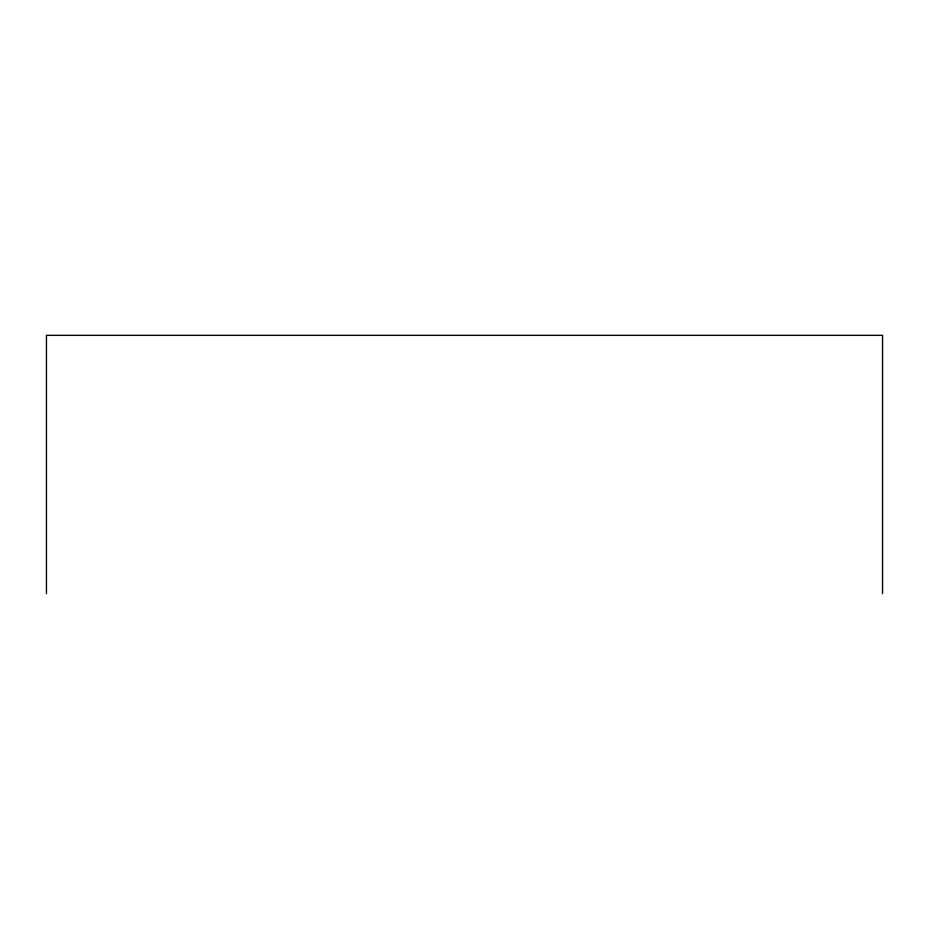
<?xml version="1.0" encoding="UTF-8"?>
<svg xmlns="http://www.w3.org/2000/svg" width="929" height="929" viewBox="0 0 929 929"><rect width="100%" height="100%" fill="white"/><g stroke="black" fill="none" stroke-linecap="round" stroke-linejoin="round"><path stroke-width="1.39" d="M882.55 593.654L882.55 335.346L46.45 335.346L46.45 593.654"/></g></svg>
